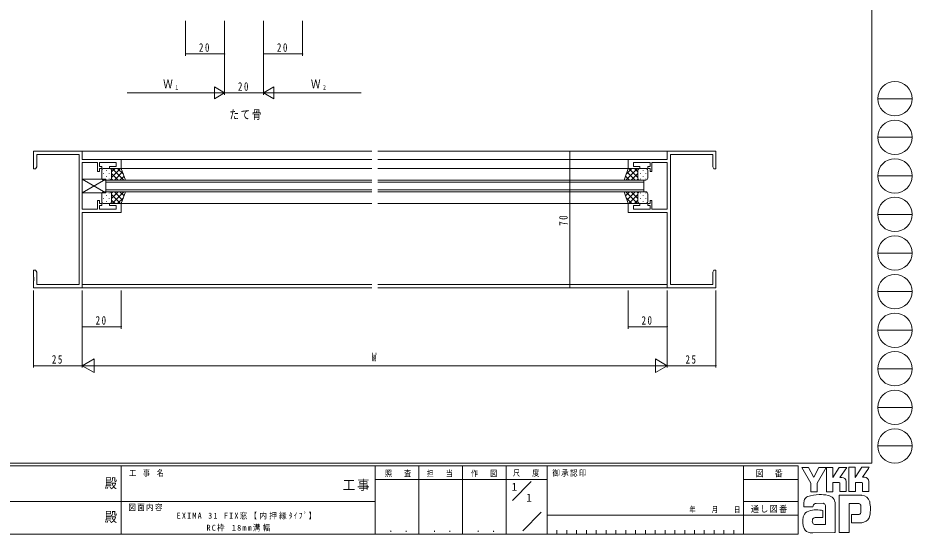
# Model space of a CAD drawing. Units: millimetres on the paper. Extents: x -397 to 397, y -282 to 282.
# Drawn here: x -61.9 to 396.7, y -282.1 to -17.3 of the extents above; entities that cross this region are included whole.
import ezdxf
from ezdxf.enums import TextEntityAlignment as Align

# ---------------------------------------------------------------- set-up
doc = ezdxf.new("R2010")
doc.units = ezdxf.units.MM
for name, color, linetype, lineweight in [('0-1_YKK_ZWAK', 7, 'Continuous', 18), ('0-3_YKK_11', 7, 'Continuous', 18), ('0-4_YKK_12', 2, 'Continuous', 18), ('0-6_YKK_13', 4, 'Continuous', 18), ('0-7_YKK_D', 6, 'Continuous', 18)]:
    doc.layers.add(name, color=color, linetype=linetype, lineweight=lineweight)
doc.layers.add('0-2_USER1', color=7, linetype='Continuous')
doc.styles.add('ＭＳ ゴシック', font='')
doc.styles.get('ＭＳ ゴシック').set_extended_font_data('MS Gothic')

msp = doc.modelspace()

# ---------------------------------------------------------------- linework, layer by layer
at = {"layer": '0-1_YKK_ZWAK'}
for p, q in [((376.092, 279.3), (376.092, -245.7)), ((379.068, -58.716), (396.708, -58.716)), ((379.068, -78.512), (396.708, -78.512)), ((379.068, -98.308), (396.708, -98.308)), ((379.068, -118.104), (396.708, -118.104)), ((379.068, -137.9), (396.708, -137.9)), ((379.068, -157.696), (396.708, -157.696)), ((379.068, -177.492), (396.708, -177.492)), ((379.068, -197.288), (396.708, -197.288)), ((379.068, -217.084), (396.708, -217.084)), ((379.068, -236.88), (396.708, -236.88)), ((376.092, -245.7), (-393.908, -245.7)), ((338.292, -247.1), (-393.908, -247.1)), ((-8.908, -247.1), (-8.908, -282.1)), ((121.292, -247.1), (121.292, -282.1)), ((143.692, -247.1), (143.692, -282.1)), ((166.092, -247.1), (166.092, -282.1)), ((188.492, -247.1), (188.492, -282.1)), ((209.492, -247.1), (209.492, -282.1)), ((310.291, -247.1), (310.291, -282.1)), ((338.292, -247.1), (338.292, -282.1)), ((340.129, -248.006), (343.642, -248.006)), ((344.724, -255.899), (340.129, -248.006)), ((348.928, -247.898), (346.372, -252.871)), ((352.751, -260.331), (352.751, -247.925)), ((364.266, -247.817), (367.537, -247.817)), ((364.266, -260.223), (364.266, -247.817)), ((370.969, -247.817), (374.753, -247.817)), ((374.375, -248.465), (371.253, -252.925)), ((374.753, -247.817), (374.375, -248.465)), ((189.476, -254.099), (121.292, -254.099)), ((189.476, -254.099), (209.492, -254.099)), ((191.662, -264.836), (201.355, -255.143)), ((310.291, -254.1), (338.292, -254.1)), ((359.266, -255.682), (356.076, -255.682)), ((360.671, -253.006), (359.632, -253.006)), ((362.833, -255.169), (362.833, -260.25)), ((367.672, -255.655), (367.672, -260.223)), ((370.861, -255.655), (367.672, -255.655)), ((371.294, -255.817), (370.861, -255.655)), ((372.292, -252.925), (371.253, -252.925)), ((371.294, -260.196), (371.294, -255.817)), ((374.456, -255.169), (374.456, -260.196)), ((367.672, -260.223), (364.266, -260.223)), ((371.294, -260.146), (371.344, -260.196)), ((374.456, -260.196), (371.294, -260.196)), ((-136.308, -265.299), (-7.508, -265.299)), ((-7.508, -265.299), (121.292, -265.299)), ((310.291, -265.299), (338.292, -265.299)), ((370.915, -262.196), (359.32, -262.196)), ((359.32, -262.196), (359.32, -281.306)), ((341.21, -268.17), (341.21, -266.241)), ((345.859, -268.17), (341.21, -268.17)), ((351.238, -266.305), (347.54, -266.375)), ((352.319, -277.171), (352.319, -267.44)), ((357.211, -266.683), (357.211, -281.279)), ((364.347, -266.359), (368.996, -266.359)), ((364.347, -281.306), (364.347, -266.359)), ((370.465, -267.856), (370.483, -270.491)), ((196.964, -280.445), (206.488, -270.921)), ((209.492, -272.3), (310.291, -272.3)), ((338.292, -272.299), (310.291, -272.299)), ((350.967, -273.63), (346.973, -273.635)), ((365.563, -272.089), (365.563, -276.225)), ((369.104, -272.089), (365.563, -272.089)), ((346.697, -277.171), (352.319, -277.171)), ((351.886, -277.171), (352.238, -277.171)), ((352.319, -277.17), (352.32, -277.171)), ((365.563, -276.225), (370.888, -276.225)), ((370.888, -276.225), (371.969, -275.982)), ((-393.908, -282.1), (338.292, -282.1)), ((214.532, -280), (214.532, -282.1)), ((219.572, -280), (219.572, -282.1)), ((224.612, -280), (224.612, -282.1)), ((229.652, -280), (229.652, -282.1)), ((234.692, -280), (234.692, -282.1)), ((239.732, -280), (239.732, -282.1)), ((244.772, -280), (244.772, -282.1)), ((249.812, -280), (249.812, -282.1)), ((254.852, -280), (254.852, -282.1)), ((259.892, -280), (259.892, -282.1)), ((264.932, -280), (264.932, -282.1)), ((269.972, -280), (269.972, -282.1)), ((275.012, -280), (275.012, -282.1)), ((280.052, -280), (280.052, -282.1)), ((285.092, -280), (285.092, -282.1)), ((290.132, -280), (290.132, -282.1)), ((295.172, -280), (295.172, -282.1)), ((300.211, -280), (300.211, -282.1)), ((305.251, -280), (305.251, -282.1)), ((345.859, -281.36), (344.372, -281.36)), ((356.887, -281.333), (345.859, -281.36)), ((357.211, -281.279), (356.887, -281.333))]:
    msp.add_line(p, q, dxfattribs=at)
for points in [[(343.642, -248.006), (346.156, -252.709), (346.372, -252.871)], [(348.928, -247.898), (352.554, -247.898), (348.021, -255.926)], [(352.751, -247.925), (355.968, -247.925), (355.968, -253.023), (359.347, -247.871)], [(359.347, -247.871), (363.172, -247.871), (359.632, -253.006)], [(367.537, -247.817), (367.537, -253.008), (370.969, -247.817)], [(348.021, -255.926), (348.021, -260.358), (344.724, -260.358), (344.724, -255.899)], [(356.076, -255.682), (356.076, -260.331), (352.751, -260.331)], [(362.833, -260.25), (359.698, -260.25), (359.698, -255.845), (359.266, -255.682)], [(350.265, -269.873), (350.967, -270.035), (350.967, -273.63)], [(359.32, -281.306), (363.563, -281.306), (364.347, -281.306)]]:
    msp.add_lwpolyline(points, dxfattribs=at)
for centre in [(387.888, -58.716), (387.888, -78.512), (387.888, -98.308), (387.888, -118.104), (387.888, -137.9), (387.888, -157.696), (387.888, -177.492), (387.888, -197.288), (387.888, -217.084), (387.888, -236.88)]:
    msp.add_circle(centre, 8.82, dxfattribs=at)
for centre, radius, start, end in [((360.671, -255.169), 2.163, 0.00166, 89.99604), ((372.292, -255.088), 2.163, 0.00166, 89.99604), ((346.251, -266.266), 5.037, 158.41083, 179.71775), ((343.898, -265.155), 2.444, 109.02127, 161.51264), ((349.014, -279.501), 17.68, 89.89165, 109.30848), ((349.533, -282.563), 20.748, 78.7801, 91.46938), ((352.822, -266.596), 4.449, 40.66422, 80.31694), ((352.601, -266.585), 4.612, 358.78059, 38.76563), ((370.764, -266.54), 4.341, 14.44572, 87.08746), ((354.458, -269.287), 20.86, 350.99027, 10.67625), ((347.812, -282.954), 13.309, 79.38098, 112.05825), ((347.967, -268.107), 2.109, 138.46382, 181.71359), ((347.407, -268.071), 1.701, 85.50551, 126.78038), ((350.748, -267.854), 1.625, 14.7552, 72.44995), ((369.157, -267.579), 1.229, 16.43123, 96.91661), ((366.823, -268.308), 3.673, 4.93423, 17.03552), ((366.802, -270.141), 3.697, 343.6902, 354.75362), ((351.741, -275.495), 11.082, 168.76372, 199.80079), ((344.719, -274.027), 3.908, 121.82711, 169.08475), ((347.874, -275.428), 2.369, 171.08203, 216.71923), ((346.982, -275.079), 1.445, 90.33953, 178.03639), ((369.105, -270.784), 1.306, 269.95468, 342.90145), ((370.827, -271.845), 4.291, 285.44291, 349.90448), ((344.732, -277.543), 3.823, 207.31435, 263.59464), ((346.942, -275.665), 1.526, 230.9728, 260.75491)]:
    msp.add_arc(centre, radius, start, end, dxfattribs=at)
at = {"layer": '0-3_YKK_11'}
for p, q in [((-28.908, -85.7), (-53.908, -85.7)), ((-53.908, -85.7), (-53.908, -94.7)), ((-28.908, -89.9), (-28.908, -85.7)), ((271.092, -85.7), (296.092, -85.7)), ((271.092, -89.9), (271.092, -85.7)), ((296.092, -85.7), (296.092, -94.7)), ((-52.278, -87.33), (-30.538, -87.33)), ((-52.278, -93.609), (-52.278, -87.33)), ((-30.538, -87.33), (-30.538, -154.07)), ((-8.908, -89.9), (-28.908, -89.9)), ((-28.908, -91.53), (-21.108, -91.53)), ((-28.908, -115.47), (-28.908, -91.53)), ((-21.108, -91.53), (-21.108, -96)), ((-20.108, -93.5), (-20.108, -91.53)), ((-20.108, -91.53), (-11.608, -91.53)), ((-11.608, -91.53), (-11.608, -93.5)), ((-8.908, -94.5), (-8.908, -89.9)), ((251.092, -94.5), (251.092, -89.9)), ((251.092, -89.9), (271.092, -89.9)), ((253.792, -91.53), (253.792, -93.5)), ((262.292, -91.53), (253.792, -91.53)), ((262.292, -93.5), (262.292, -91.53)), ((263.292, -91.53), (263.292, -96)), ((271.092, -91.53), (263.292, -91.53)), ((271.092, -115.47), (271.092, -91.53)), ((294.462, -87.33), (272.722, -87.33)), ((272.722, -87.33), (272.722, -154.07)), ((294.462, -93.609), (294.462, -87.33)), ((-21.108, -96), (-20.108, -96)), ((-20.108, -96), (-20.108, -94.5)), ((-14.908, -93.5), (-14.908, -94.5)), ((-11.608, -93.5), (-14.908, -93.5)), ((-14.908, -94.5), (-8.908, -94.5)), ((262.292, -96), (262.292, -94.5)), ((263.292, -96), (262.292, -96)), ((-21.108, -111), (-21.108, -115.47)), ((-20.108, -115.47), (-20.108, -113.5)), ((-14.908, -112.5), (-14.908, -113.5)), ((-8.908, -112.5), (-14.908, -112.5)), ((-14.908, -113.5), (-11.608, -113.5)), ((-11.608, -113.5), (-11.608, -115.47)), ((-8.908, -117.1), (-8.908, -112.5)), ((251.092, -117.1), (251.092, -112.5)), ((253.792, -113.5), (253.792, -115.47)), ((-21.108, -115.47), (-28.908, -115.47)), ((-28.908, -117.1), (-8.908, -117.1)), ((-28.908, -155.7), (-28.908, -117.1)), ((-11.608, -115.47), (-20.108, -115.47)), ((271.092, -117.1), (251.092, -117.1)), ((253.792, -115.47), (262.292, -115.47)), ((271.092, -155.7), (271.092, -117.1)), ((-52.908, -146.7), (-53.908, -146.7)), ((-52.278, -147.791), (-52.908, -146.7)), ((294.462, -147.791), (295.092, -146.7)), ((295.092, -146.7), (296.092, -146.7)), ((-52.278, -154.07), (-52.278, -147.791)), ((294.462, -154.07), (294.462, -147.791)), ((-30.538, -154.07), (-52.278, -154.07)), ((296.092, -155.7), (271.092, -155.7)), ((272.722, -154.07), (294.462, -154.07)), ((296.092, -152.158), (296.092, -155.7))]:
    msp.add_line(p, q, dxfattribs=at)
for points in [[(-53.908, -94.7), (-52.908, -94.7), (-52.278, -93.609)], [(-20.108, -94.5), (-18.908, -94.5), (-18.908, -93.5), (-20.108, -93.5)], [(253.792, -93.5), (257.092, -93.5), (257.092, -94.5), (251.092, -94.5)], [(262.292, -94.5), (261.092, -94.5), (261.092, -93.5), (262.292, -93.5)], [(296.092, -94.7), (295.092, -94.7), (294.462, -93.609)], [(-20.108, -113.5), (-18.908, -113.5), (-18.908, -112.5), (-20.108, -112.5), (-20.108, -111), (-21.108, -111)], [(251.092, -112.5), (257.092, -112.5), (257.092, -113.5), (253.792, -113.5)], [(262.292, -115.47), (262.292, -113.5), (261.092, -113.5), (261.092, -112.5), (262.292, -112.5), (262.292, -111), (263.292, -111)], [(263.292, -111), (263.292, -115.47), (271.092, -115.47)], [(-53.908, -146.7), (-53.908, -150.242), (-53.788, -150.425), (-53.788, -150.975), (-53.908, -151.158), (-53.908, -151.242), (-53.788, -151.425), (-53.788, -151.975), (-53.908, -152.158)], [(296.092, -146.7), (296.092, -150.242), (295.972, -150.425), (295.972, -150.975), (296.092, -151.158), (296.092, -151.242), (295.972, -151.425), (295.972, -151.975), (296.092, -152.158)], [(-53.908, -152.158), (-53.908, -155.7), (-28.908, -155.7)]]:
    msp.add_lwpolyline(points, dxfattribs=at)
at = {"layer": '0-4_YKK_12'}
for p, q in [((119.592, -85.7), (-28.908, -85.7)), ((-28.908, -85.7), (-28.908, -89.6)), ((271.092, -85.7), (122.592, -85.7)), ((271.092, -85.7), (271.092, -89.6)), ((119.592, -89.9), (-9.208, -89.9)), ((251.392, -89.9), (122.592, -89.9)), ((-28.908, -91.83), (-28.908, -115.17)), ((119.592, -94.5), (-9.208, -94.5)), ((251.392, -94.5), (122.592, -94.5)), ((271.092, -91.83), (271.092, -115.17)), ((-16.909, -106.5), (-16.909, -100.5)), ((-16.909, -100.5), (119.592, -100.5)), ((259.093, -100.5), (122.592, -100.5)), ((259.093, -106.5), (259.093, -100.5)), ((119.592, -101.5), (-16.909, -101.5)), ((122.592, -101.5), (259.093, -101.5)), ((-16.909, -105.5), (119.592, -105.5)), ((119.592, -106.5), (-16.909, -106.5)), ((259.093, -105.5), (122.592, -105.5)), ((122.592, -106.5), (259.093, -106.5)), ((119.592, -112.5), (-9.208, -112.5)), ((251.392, -112.5), (122.592, -112.5)), ((-28.908, -117.4), (-28.908, -155.7)), ((271.092, -117.4), (271.092, -155.7)), ((119.592, -154.07), (-28.908, -154.07)), ((119.592, -155.7), (-28.908, -155.7)), ((271.092, -154.07), (122.592, -154.07)), ((271.092, -155.7), (122.592, -155.7))]:
    msp.add_line(p, q, dxfattribs=at)
at = {"layer": '0-6_YKK_13'}
for p, q in [((-18.908, -99.5), (-18.908, -95.5)), ((-17.908, -94.5), (-14.908, -94.5)), ((-16.545, -95.42), (-16.545, -95.62)), ((-8.908, -94.5), (-14.908, -94.5)), ((-13.908, -96.292), (-12.116, -94.5)), ((-13.908, -99.12), (-9.288, -94.5)), ((-13.908, -95.5), (-13.908, -99.1)), ((-13.908, -95.9), (-13.908, -99.5)), ((-13.64, -94.5), (-7.64, -100.5)), ((-12.46, -100.5), (-8.264, -96.304)), ((-10.812, -94.5), (-7.851, -97.461)), ((-6.765, -100.5), (-8.908, -94.5)), ((248.949, -100.5), (251.092, -94.5)), ((255.824, -94.5), (249.824, -100.5)), ((252.995, -94.5), (250.034, -97.461)), ((254.643, -100.5), (250.447, -96.304)), ((251.092, -94.5), (257.092, -94.5)), ((256.092, -99.12), (251.472, -94.5)), ((256.092, -96.292), (254.3, -94.5)), ((256.092, -95.5), (256.092, -99.1)), ((256.092, -95.9), (256.092, -99.5)), ((260.092, -94.5), (257.092, -94.5)), ((258.728, -95.42), (258.728, -95.62)), ((261.092, -99.5), (261.092, -95.5)), ((-28.908, -100), (-28.908, -107)), ((-16.908, -100), (-28.908, -107)), ((-16.908, -107), (-28.908, -100)), ((-16.908, -100), (-28.908, -100)), ((-17.96, -96.835), (-17.96, -97.035)), ((-17.96, -99.865), (-17.96, -100.065)), ((-14.908, -100.5), (-17.908, -100.5)), ((-16.908, -107), (-16.908, -100)), ((-16.545, -98.45), (-16.545, -98.65)), ((-15.13, -96.835), (-15.13, -97.035)), ((-15.13, -99.865), (-15.13, -100.065)), ((-14.908, -100.5), (-6.765, -100.5)), ((-13.965, -99.832), (-13.297, -100.5)), ((-13.908, -97.06), (-10.468, -100.5)), ((-9.631, -100.5), (-7.519, -98.388)), ((257.092, -100.5), (248.949, -100.5)), ((251.815, -100.5), (249.703, -98.388)), ((256.092, -97.06), (252.652, -100.5)), ((256.148, -99.832), (255.48, -100.5)), ((257.092, -100.5), (260.092, -100.5)), ((257.313, -96.835), (257.313, -97.035)), ((257.313, -99.865), (257.313, -100.065)), ((258.728, -98.45), (258.728, -98.65)), ((260.143, -96.835), (260.143, -97.035)), ((260.143, -99.865), (260.143, -100.065)), ((-28.908, -107), (-16.908, -107)), ((-18.908, -107.5), (-18.908, -111.5)), ((-17.96, -107.135), (-17.96, -106.935)), ((-17.96, -110.165), (-17.96, -109.965)), ((-14.908, -106.5), (-17.908, -106.5)), ((-16.545, -108.55), (-16.545, -108.35)), ((-15.13, -107.135), (-15.13, -106.935)), ((-15.13, -110.165), (-15.13, -109.965)), ((-6.765, -106.5), (-14.908, -106.5)), ((-13.965, -107.168), (-13.297, -106.5)), ((-13.908, -109.94), (-10.468, -106.5)), ((-13.908, -111.1), (-13.908, -107.5)), ((-13.908, -107.88), (-9.288, -112.5)), ((-13.908, -111.5), (-13.908, -107.9)), ((-13.64, -112.5), (-7.64, -106.5)), ((-12.46, -106.5), (-8.264, -110.696)), ((-10.812, -112.5), (-7.851, -109.539)), ((-9.631, -106.5), (-7.52, -108.612)), ((-6.765, -106.5), (-8.908, -112.5)), ((248.949, -106.5), (257.092, -106.5)), ((248.949, -106.5), (251.092, -112.5)), ((251.815, -106.5), (249.703, -108.612)), ((255.824, -112.5), (249.824, -106.5)), ((252.995, -112.5), (250.034, -109.539)), ((254.643, -106.5), (250.447, -110.696)), ((256.092, -107.88), (251.472, -112.5)), ((256.092, -109.94), (252.652, -106.5)), ((256.149, -107.168), (255.48, -106.5)), ((256.092, -111.1), (256.092, -107.5)), ((256.092, -111.5), (256.092, -107.9)), ((257.092, -106.5), (260.092, -106.5)), ((257.313, -107.135), (257.313, -106.935)), ((257.313, -110.165), (257.313, -109.965)), ((258.728, -108.55), (258.728, -108.35)), ((260.143, -107.135), (260.143, -106.935)), ((260.143, -110.165), (260.143, -109.965)), ((261.092, -107.5), (261.092, -111.5)), ((-17.908, -112.5), (-14.908, -112.5)), ((-16.545, -111.58), (-16.545, -111.38)), ((-8.908, -112.5), (-14.908, -112.5)), ((-13.908, -110.708), (-12.116, -112.5)), ((251.092, -112.5), (257.092, -112.5)), ((256.092, -110.708), (254.3, -112.5)), ((260.092, -112.5), (257.092, -112.5)), ((258.728, -111.58), (258.728, -111.38))]:
    msp.add_line(p, q, dxfattribs=at)
for centre, start, end in [((-17.908, -95.5), 90, 180), ((-14.908, -95.5), 0, 90), ((-14.908, -95.5), 0, 90), ((257.092, -95.5), 90, 180), ((257.092, -95.5), 90, 180), ((260.092, -95.5), 360, 90), ((-17.908, -99.5), 180, 270), ((-14.908, -99.5), 270, 0), ((-14.908, -99.5), 270, 0), ((257.092, -99.5), 180, 270), ((257.092, -99.5), 180, 270), ((260.092, -99.5), 270, 360), ((-17.908, -107.5), 90, 180), ((-14.908, -107.5), 0, 90), ((-14.908, -107.5), 0, 90), ((257.092, -107.5), 90, 180), ((257.092, -107.5), 90, 180), ((260.092, -107.5), 360, 90), ((-17.908, -111.5), 180, 270), ((-14.908, -111.5), 270, 0), ((-14.908, -111.5), 270, 0), ((257.092, -111.5), 180, 270), ((257.092, -111.5), 180, 270), ((260.092, -111.5), 270, 360)]:
    msp.add_arc(centre, 1, start, end, dxfattribs=at)
at = {"layer": '0-7_YKK_D'}
for p, q in [((24.092, -18.7), (24.092, -36.7)), ((44.092, -18.7), (44.092, -36.7)), ((44.092, -18.7), (44.092, -56.7)), ((44.092, -18.7), (44.092, -56.7)), ((64.092, -18.7), (64.092, -36.7)), ((64.092, -18.7), (64.092, -56.7)), ((64.092, -18.7), (64.092, -56.7)), ((84.092, -18.7), (84.092, -36.7)), ((24.092, -35.7), (44.092, -35.7)), ((64.092, -35.7), (84.092, -35.7)), ((64.092, -55.7), (69.288, -52.7)), ((38.092, -55.7), (-5.908, -55.7)), ((44.092, -55.7), (33.7, -55.7)), ((44.092, -55.7), (38.896, -58.7)), ((44.092, -55.7), (64.092, -55.7)), ((64.092, -55.7), (74.484, -55.7)), ((70.092, -55.7), (114.092, -55.7)), ((248.092, -85.7), (220.092, -85.7)), ((221.092, -85.7), (221.092, -155.7)), ((248.092, -155.7), (220.092, -155.7)), ((-53.908, -157.07), (-53.908, -196.7)), ((-28.908, -157.07), (-28.908, -196.7)), ((-28.908, -157.07), (-28.908, -196.7)), ((-28.908, -157.07), (-28.908, -176.7)), ((-8.908, -157.07), (-8.908, -176.7)), ((251.092, -157.07), (251.092, -176.7)), ((271.092, -157.07), (271.092, -196.7)), ((271.092, -157.07), (271.092, -196.7)), ((271.092, -157.07), (271.092, -176.7)), ((296.092, -157.07), (296.092, -196.7)), ((-28.908, -175.7), (-8.908, -175.7)), ((251.092, -175.7), (271.092, -175.7)), ((-28.908, -195.7), (-22.846, -192.2)), ((271.092, -195.7), (265.03, -192.2)), ((265.03, -192.2), (265.03, -199.2)), ((-53.908, -195.7), (-28.908, -195.7)), ((-28.908, -195.7), (-16.784, -195.7)), ((264.092, -195.7), (-21.908, -195.7)), ((271.092, -195.7), (258.967, -195.7)), ((271.092, -195.7), (265.03, -199.2)), ((271.092, -195.7), (296.092, -195.7))]:
    msp.add_line(p, q, dxfattribs=at)
for points in [[(44.092, -55.7), (38.896, -52.7), (38.896, -58.7)], [(64.092, -55.7), (69.288, -58.7), (69.288, -52.7)], [(-28.908, -195.7), (-22.846, -199.2), (-22.846, -192.2)]]:
    msp.add_lwpolyline(points, dxfattribs=at)
for centre, start, end in [((24.092, -35.7), 0, 180), ((24.092, -35.7), 180, 0), ((44.092, -35.7), 0, 180), ((44.092, -35.7), 180, 0), ((64.092, -35.7), 0, 180), ((64.092, -35.7), 180, 0), ((84.092, -35.7), 0, 180), ((84.092, -35.7), 180, 0), ((221.092, -85.7), 90, 270), ((221.092, -85.7), 270, 90), ((221.092, -155.7), 90, 270), ((221.092, -155.7), 270, 90), ((-28.908, -175.7), 0, 180), ((-28.908, -175.7), 180, 0), ((-8.908, -175.7), 0, 180), ((-8.908, -175.7), 180, 0), ((251.092, -175.7), 0, 180), ((251.092, -175.7), 180, 0), ((271.092, -175.7), 0, 180), ((271.092, -175.7), 180, 0), ((-53.908, -195.7), 0, 180), ((-53.908, -195.7), 180, 0), ((296.092, -195.7), 0, 180), ((296.092, -195.7), 180, 0)]:
    msp.add_arc(centre, 0.106, start, end, dxfattribs=at)

# ---------------------------------------------------------------- texts
at = {"layer": '0-1_YKK_ZWAK', "style": 'ＭＳ ゴシック', "width": 0.9}
for p in [(-17.39, -260.056), (-17.39, -277.378)]:
    msp.add_text('殿', height=5.132, dxfattribs=at).set_placement(p, align=Align.BOTTOM_LEFT)
at = {"layer": '0-1_YKK_ZWAK', "attachment_point": 7, "style": 'ＭＳ ゴシック'}
for s, insert, char_height in [('\\T1.22;\\W0.85;工\\~事\\~名', (-4.896, -252.633), 3.079), ('\\T1.24;\\W0.85;照\\~\\~査', (126.281, -252.88), 3.079), ('\\T1.24;\\W0.85;担\\~\\~当', (147.646, -252.88), 3.079), ('\\T1.24;\\W0.85;作\\~\\~図', (170.412, -252.862), 3.079), ('\\T1.24;\\W0.85;尺\\~\\~度', (192.004, -252.637), 3.079), ('\\T1.17;\\W0.9;御承認印', (212.159, -252.633), 3.079), ('\\T1.17;\\W0.9;図\u3000番', (316.489, -252.962), 3.284), ('\\T1.17;\\W0.9;工事', (104.723, -260.056), 5.132), ('\\T1.17;\\W0.9;図面内容', (-5.291, -270.248), 3.079), ('\\T1.28;\\W0.8;年\\~\\~\\~月\\~\\~\\~日', (282.468, -271.269), 2.903), ('\\T1.17;\\W0.9;通し図番', (313.971, -271.185), 3.284), ('\\T1.24;\\W0.85;\\~．\\~．', (125.747, -281.046), 3.592), ('\\T1.24;\\W0.85;\\~．\\~．', (148.147, -281.046), 3.592), ('\\T1.24;\\W0.85;\\~．\\~．', (170.547, -281.046), 3.592)]:
    msp.add_mtext(s, dxfattribs=dict(at, insert=insert, char_height=char_height))
at = {"layer": '0-2_USER1', "style": 'ＭＳ ゴシック'}
for p in [(191.292, -261.099), (198.825, -266.699)]:
    msp.add_text('1', height=4.106, dxfattribs=at).set_placement(p, align=Align.BOTTOM_LEFT)
at = {"layer": '0-2_USER1', "attachment_point": 7, "style": 'ＭＳ ゴシック'}
for s, insert, char_height in [('\\T1.17;\\W0.8;たて骨', (46.526, -69.582), 4.399), ('\\T1.3;\\W0.9;EXIMA\\~31\\~FIX窓【内押縁ﾀｲﾌﾟ】', (19.469, -274.549), 3.079), ('\\T1.29;\\W0.9;RC枠\\~18mm溝幅', (34.809, -280.725), 3.079)]:
    msp.add_mtext(s, dxfattribs=dict(at, insert=insert, char_height=char_height))
at = {"layer": '0-7_YKK_D', "color": 7, "style": 'ＭＳ ゴシック', "width": 0.8}
for s, height, p in [('Ｗ', 4.399, (12.559, -54.7)), ('Ｗ', 4.399, (88.34, -54.7)), ('1', 2.199, (18.796, -54.7)), ('2', 2.199, (94.577, -54.7)), ('W', 4.399, (119.557, -194.7))]:
    msp.add_text(s, height=height, dxfattribs=at).set_placement(p, align=Align.BOTTOM_LEFT)
at = {"layer": '0-7_YKK_D', "color": 7, "char_height": 4.399, "attachment_point": 7, "style": 'ＭＳ ゴシック'}
for s, insert in [('\\T1.37;\\W0.75;20', (30.949, -34.7)), ('\\T1.37;\\W0.75;20', (70.949, -34.7)), ('\\T1.37;\\W0.75;20', (50.949, -54.7)), ('\\T1.37;\\W0.75;20', (-22.051, -174.7)), ('\\T1.37;\\W0.75;20', (257.949, -174.7)), ('\\T1.37;\\W0.75;25', (-44.49, -194.7)), ('\\T1.37;\\W0.75;25', (280.51, -194.7))]:
    msp.add_mtext(s, dxfattribs=dict(at, insert=insert))
at = {"layer": '0-7_YKK_D', "color": 7, "insert": (220.092, -123.892), "char_height": 4.399, "attachment_point": 7, "rotation": 90, "style": 'ＭＳ ゴシック'}
msp.add_mtext('\\T1.37;\\W0.75;70', dxfattribs=at)

doc.saveas('drawing.dxf')
